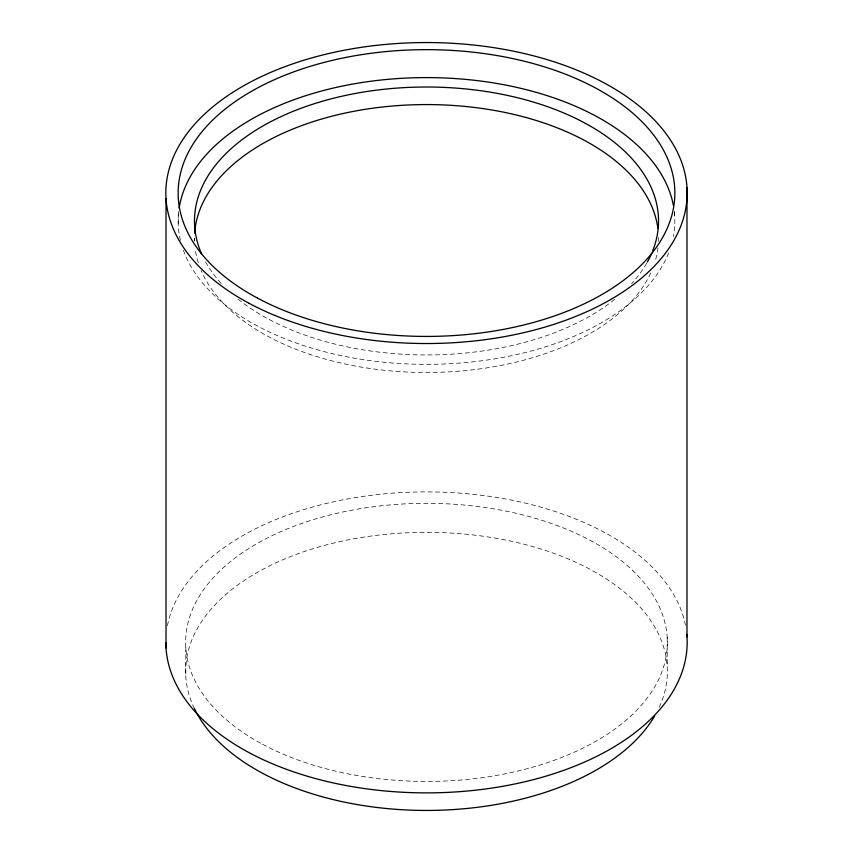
<?xml version="1.0" encoding="UTF-8"?>
<svg xmlns="http://www.w3.org/2000/svg" width="853" height="853" viewBox="0 0 853 853"><rect width="100%" height="100%" fill="white"/><g stroke="black" fill="none" stroke-linecap="round" stroke-linejoin="round"><path stroke-width="0.64" stroke-dasharray="4.26 3.2" d="M674.68 211.715L674.68 215.702M667.195 637.276L667.195 666.268M194.623 238.445L194.623 240.951M185.805 647.491L185.805 676.493M178.32 211.608L178.32 226.248M167.455 625.612A260.666 150.491 0 0 1 426.393 491.893A260.666 150.491 0 0 1 685.513 625.484M194.409 708.576A240.866 139.06 0 0 1 427.065 532.325A240.866 139.06 0 0 1 658.281 709.206M668.592 252.968A248.351 143.379 0 0 1 423.323 364.348A248.351 143.379 0 0 1 183.075 249.385M180.441 240.397A248.351 143.379 0 0 1 178.629 212.034M674.35 211.864A248.351 143.379 0 0 1 673.412 236.398M646.691 263.225A232.037 133.964 0 0 1 631.583 283.654M614.608 299.414A232.037 133.964 0 0 1 237.411 298.625M221.183 283.388A232.037 133.964 0 0 1 205.306 261.444M657.972 247.871A232.037 133.964 0 0 1 654.923 262.106M650.754 272.939A232.037 133.964 0 0 1 424.293 372.494A232.037 133.964 0 0 1 201.148 270.465M198.312 262.82A232.037 133.964 0 0 1 195.305 249.897M194.495 240.887A232.037 133.964 0 0 1 194.463 238.296M658.527 237.475A232.037 133.964 0 0 1 658.484 241.367M262.553 744.264A240.866 139.06 0 0 0 661.288 673.412A240.866 139.06 0 0 0 355.648 509.476A240.866 139.06 0 0 0 262.553 744.264"/><path stroke-width="1.28" d="M686.985 187.511L686.985 636.85M166.015 198.568L166.015 647.917M686.793 634.333A260.666 150.491 0 0 1 433.75 792.821A260.666 150.491 0 0 1 165.834 642.704M654.656 715.944A240.866 139.06 0 0 1 419.815 810.393A240.866 139.06 0 0 1 194.409 708.576M179.141 208.143A248.351 143.379 0 0 1 424.122 77.602A248.351 143.379 0 0 1 673.38 205.424M651.756 253.128A232.037 133.964 0 0 1 647.331 262.106M201.703 254.162A232.037 133.964 0 0 1 423.557 87.017A232.037 133.964 0 0 1 652.684 250.867M194.655 233.104A232.037 133.964 0 0 1 422.47 104.588A232.037 133.964 0 0 1 657.876 228.455M249.076 303.295A260.666 150.491 0 0 0 680.587 226.621A260.666 150.491 0 0 0 349.826 49.207A260.666 150.491 0 0 0 249.076 303.295M257.467 298.092A248.351 143.379 0 0 0 668.592 225.032A248.351 143.379 0 0 0 353.451 55.999A248.351 143.379 0 0 0 257.467 298.092"/></g></svg>
